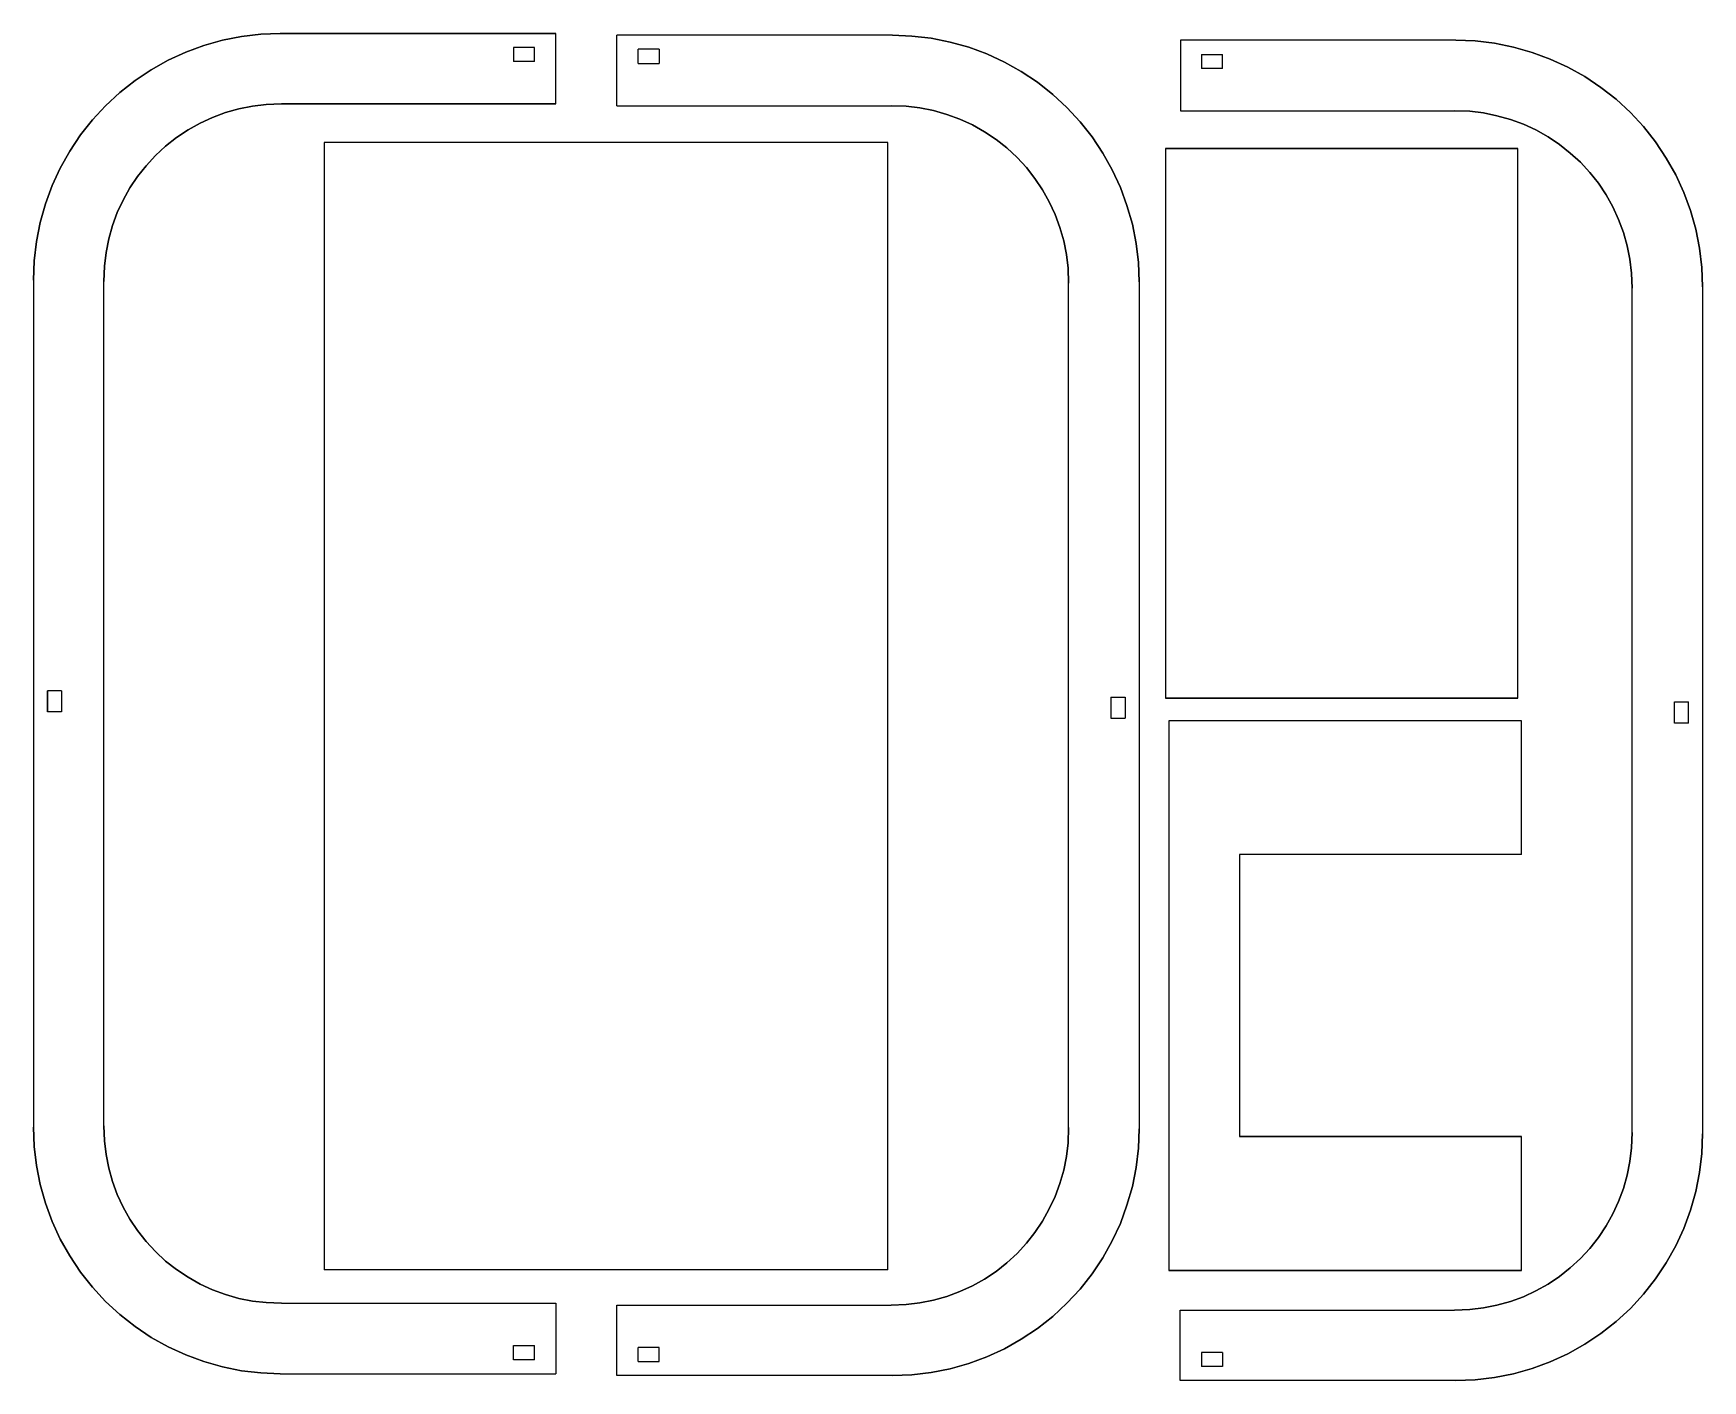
# Model space of a CAD drawing. Header units: millimetres. Extents: x 322 to 440, y -20 to 184.
# Drawn here: x 321.8 to 440.2, y 88.8 to 184.4 of the extents above; entities that cross this region are included whole.
import ezdxf

# ---------------------------------------------------------------- set-up
doc = ezdxf.new("R2010")
doc.units = ezdxf.units.MM
doc.header["$MEASUREMENT"] = 0
doc.layers.get('0').update_dxf_attribs({"linetype": 'CONTINUOUS'})

msp = doc.modelspace()

# ---------------------------------------------------------------- linework, layer by layer
at = {"color": 1}
for p, q in [((335.22, 183.93), (333.9, 183.55)), ((335.22, 183.93), (333.9, 183.55)), ((333.9, 183.55), (335.22, 183.93)), ((336.57, 184.19), (335.22, 183.93)), ((336.57, 184.19), (335.22, 183.93)), ((335.22, 183.93), (336.57, 184.19)), ((337.93, 184.35), (336.57, 184.19)), ((337.93, 184.35), (336.57, 184.19)), ((336.57, 184.19), (337.93, 184.35)), ((339.31, 184.41), (337.93, 184.35)), ((339.31, 184.41), (337.93, 184.35)), ((337.93, 184.35), (339.31, 184.41)), ((339.31, 184.41), (358.86, 184.41)), ((358.86, 184.41), (339.31, 184.41)), ((358.86, 179.41), (358.86, 184.41)), ((382.75, 184.28), (363.2, 184.28)), ((363.2, 179.28), (363.2, 184.28)), ((384.12, 184.22), (382.75, 184.28)), ((384.12, 184.22), (382.75, 184.28)), ((382.75, 184.28), (384.12, 184.22)), ((385.49, 184.06), (384.12, 184.22)), ((385.49, 184.06), (384.12, 184.22)), ((384.12, 184.22), (385.49, 184.06)), ((386.84, 183.79), (385.49, 184.06)), ((386.84, 183.79), (385.49, 184.06)), ((385.49, 184.06), (386.84, 183.79)), ((388.16, 183.42), (386.84, 183.79)), ((388.16, 183.42), (386.84, 183.79)), ((386.84, 183.79), (388.16, 183.42)), ((422.73, 183.92), (403.18, 183.92)), ((403.18, 183.92), (403.18, 178.92)), ((424.1, 183.87), (422.73, 183.92)), ((424.1, 183.87), (422.73, 183.92)), ((422.73, 183.92), (424.1, 183.87)), ((425.46, 183.71), (424.1, 183.87)), ((425.46, 183.71), (424.1, 183.87)), ((424.1, 183.87), (425.46, 183.71)), ((426.81, 183.44), (425.46, 183.71)), ((426.81, 183.44), (425.46, 183.71)), ((425.46, 183.71), (426.81, 183.44)), ((331.36, 182.5), (330.16, 181.83)), ((331.36, 182.5), (330.16, 181.83)), ((330.16, 181.83), (331.36, 182.5)), ((332.61, 183.08), (331.36, 182.5)), ((332.61, 183.08), (331.36, 182.5)), ((331.36, 182.5), (332.61, 183.08)), ((333.9, 183.55), (332.61, 183.08)), ((333.9, 183.55), (332.61, 183.08)), ((332.61, 183.08), (333.9, 183.55)), ((357.36, 183.41), (355.86, 183.41)), ((355.86, 183.41), (355.86, 182.41)), ((357.36, 182.41), (355.86, 182.41)), ((357.36, 182.41), (357.36, 183.41)), ((364.7, 182.28), (364.7, 183.28)), ((366.2, 183.28), (364.7, 183.28)), ((366.2, 183.28), (366.2, 182.28)), ((389.45, 182.95), (388.16, 183.42)), ((389.45, 182.95), (388.16, 183.42)), ((388.16, 183.42), (389.45, 182.95)), ((390.69, 182.37), (389.45, 182.95)), ((390.69, 182.37), (389.45, 182.95)), ((389.45, 182.95), (390.69, 182.37)), ((390.69, 182.37), (391.89, 181.7)), ((391.89, 181.7), (390.69, 182.37)), ((391.89, 181.7), (390.69, 182.37)), ((404.67, 182.92), (406.17, 182.92)), ((404.67, 182.92), (404.67, 181.92)), ((406.17, 181.92), (406.17, 182.92)), ((428.13, 183.06), (426.81, 183.44)), ((428.13, 183.06), (426.81, 183.44)), ((426.81, 183.44), (428.13, 183.06)), ((429.42, 182.59), (428.13, 183.06)), ((429.42, 182.59), (428.13, 183.06)), ((428.13, 183.06), (429.42, 182.59)), ((430.67, 182.01), (429.42, 182.59)), ((430.67, 182.01), (429.42, 182.59)), ((429.42, 182.59), (430.67, 182.01)), ((330.16, 181.83), (329.02, 181.07)), ((330.16, 181.83), (329.02, 181.07)), ((329.02, 181.07), (330.16, 181.83)), ((364.7, 182.28), (366.2, 182.28)), ((393.04, 180.94), (391.89, 181.7)), ((393.04, 180.94), (391.89, 181.7)), ((391.89, 181.7), (393.04, 180.94)), ((406.17, 181.92), (404.67, 181.92)), ((431.87, 181.34), (430.67, 182.01)), ((431.87, 181.34), (430.67, 182.01)), ((430.67, 182.01), (431.87, 181.34)), ((433.01, 180.58), (431.87, 181.34)), ((433.01, 180.58), (431.87, 181.34)), ((431.87, 181.34), (433.01, 180.58)), ((327.94, 180.22), (326.93, 179.28)), ((327.94, 180.22), (326.93, 179.28)), ((326.93, 179.28), (327.94, 180.22)), ((329.02, 181.07), (327.94, 180.22)), ((329.02, 181.07), (327.94, 180.22)), ((327.94, 180.22), (329.02, 181.07)), ((394.12, 180.08), (393.04, 180.94)), ((394.12, 180.08), (393.04, 180.94)), ((393.04, 180.94), (394.12, 180.08)), ((395.12, 179.15), (394.12, 180.08)), ((395.12, 179.15), (394.12, 180.08)), ((394.12, 180.08), (395.12, 179.15)), ((434.09, 179.73), (433.01, 180.58)), ((434.09, 179.73), (433.01, 180.58)), ((433.01, 180.58), (434.09, 179.73)), ((326.93, 179.28), (326, 178.27)), ((326.93, 179.28), (326, 178.27)), ((326, 178.27), (326.93, 179.28)), ((336.39, 179.06), (335.44, 178.79)), ((335.44, 178.79), (336.39, 179.06)), ((336.39, 179.06), (335.44, 178.79)), ((337.35, 179.25), (336.39, 179.06)), ((336.39, 179.06), (337.35, 179.25)), ((337.35, 179.25), (336.39, 179.06)), ((338.33, 179.37), (337.35, 179.25)), ((337.35, 179.25), (338.33, 179.37)), ((338.33, 179.37), (337.35, 179.25)), ((339.4, 179.41), (338.33, 179.37)), ((338.33, 179.37), (339.4, 179.41)), ((339.4, 179.41), (338.33, 179.37)), ((339.4, 179.41), (358.86, 179.41)), ((358.86, 179.41), (339.4, 179.41)), ((363.2, 179.28), (382.65, 179.28)), ((383.73, 179.24), (382.65, 179.28)), ((382.65, 179.28), (383.73, 179.24)), ((383.73, 179.24), (382.65, 179.28)), ((384.7, 179.12), (383.73, 179.24)), ((383.73, 179.24), (384.7, 179.12)), ((384.7, 179.12), (383.73, 179.24)), ((385.67, 178.93), (384.7, 179.12)), ((384.7, 179.12), (385.67, 178.93)), ((385.67, 178.93), (384.7, 179.12)), ((386.61, 178.66), (385.67, 178.93)), ((385.67, 178.93), (386.61, 178.66)), ((386.61, 178.66), (385.67, 178.93)), ((396.06, 178.14), (395.12, 179.15)), ((396.06, 178.14), (395.12, 179.15)), ((395.12, 179.15), (396.06, 178.14)), ((403.18, 178.92), (422.63, 178.92)), ((423.71, 178.88), (422.63, 178.92)), ((422.63, 178.92), (423.71, 178.88)), ((423.71, 178.88), (422.63, 178.92)), ((424.68, 178.76), (423.71, 178.88)), ((423.71, 178.88), (424.68, 178.76)), ((424.68, 178.76), (423.71, 178.88)), ((435.1, 178.8), (434.09, 179.73)), ((435.1, 178.8), (434.09, 179.73)), ((434.09, 179.73), (435.1, 178.8)), ((326, 178.27), (325.15, 177.2)), ((326, 178.27), (325.15, 177.2)), ((325.15, 177.2), (326, 178.27)), ((333.63, 178.04), (332.78, 177.56)), ((332.78, 177.56), (333.63, 178.04)), ((333.63, 178.04), (332.78, 177.56)), ((334.52, 178.45), (333.63, 178.04)), ((333.63, 178.04), (334.52, 178.45)), ((334.52, 178.45), (333.63, 178.04)), ((335.44, 178.79), (334.52, 178.45)), ((334.52, 178.45), (335.44, 178.79)), ((335.44, 178.79), (334.52, 178.45)), ((387.53, 178.32), (386.61, 178.66)), ((386.61, 178.66), (387.53, 178.32)), ((387.53, 178.32), (386.61, 178.66)), ((388.42, 177.91), (387.53, 178.32)), ((387.53, 178.32), (388.42, 177.91)), ((388.42, 177.91), (387.53, 178.32)), ((389.28, 177.43), (388.42, 177.91)), ((388.42, 177.91), (389.28, 177.43)), ((389.28, 177.43), (388.42, 177.91)), ((396.91, 177.06), (396.06, 178.14)), ((396.91, 177.06), (396.06, 178.14)), ((396.06, 178.14), (396.91, 177.06)), ((425.64, 178.57), (424.68, 178.76)), ((424.68, 178.76), (425.64, 178.57)), ((425.64, 178.57), (424.68, 178.76)), ((426.59, 178.31), (425.64, 178.57)), ((425.64, 178.57), (426.59, 178.31)), ((426.59, 178.31), (425.64, 178.57)), ((427.51, 177.97), (426.59, 178.31)), ((426.59, 178.31), (427.51, 177.97)), ((427.51, 177.97), (426.59, 178.31)), ((428.4, 177.56), (427.51, 177.97)), ((427.51, 177.97), (428.4, 177.56)), ((428.4, 177.56), (427.51, 177.97)), ((436.03, 177.79), (435.1, 178.8)), ((436.03, 177.79), (435.1, 178.8)), ((435.1, 178.8), (436.03, 177.79)), ((436.88, 176.71), (436.03, 177.79)), ((436.88, 176.71), (436.03, 177.79)), ((436.03, 177.79), (436.88, 176.71)), ((325.15, 177.2), (324.39, 176.05)), ((325.15, 177.2), (324.39, 176.05)), ((324.39, 176.05), (325.15, 177.2)), ((331.96, 177.02), (331.19, 176.41)), ((331.19, 176.41), (331.96, 177.02)), ((331.96, 177.02), (331.19, 176.41)), ((332.78, 177.56), (331.96, 177.02)), ((331.96, 177.02), (332.78, 177.56)), ((332.78, 177.56), (331.96, 177.02)), ((342.43, 176.67), (342.43, 96.67)), ((382.43, 176.67), (342.43, 176.67)), ((382.43, 96.67), (382.43, 176.67)), ((390.1, 176.89), (389.28, 177.43)), ((389.28, 177.43), (390.1, 176.89)), ((390.1, 176.89), (389.28, 177.43)), ((390.87, 176.28), (390.1, 176.89)), ((390.1, 176.89), (390.87, 176.28)), ((390.87, 176.28), (390.1, 176.89)), ((397.67, 175.92), (396.91, 177.06)), ((397.67, 175.92), (396.91, 177.06)), ((396.91, 177.06), (397.67, 175.92)), ((429.26, 177.08), (428.4, 177.56)), ((428.4, 177.56), (429.26, 177.08)), ((429.26, 177.08), (428.4, 177.56)), ((430.07, 176.53), (429.26, 177.08)), ((429.26, 177.08), (430.07, 176.53)), ((430.07, 176.53), (429.26, 177.08)), ((430.84, 175.92), (430.07, 176.53)), ((430.07, 176.53), (430.84, 175.92)), ((430.84, 175.92), (430.07, 176.53)), ((437.65, 175.56), (436.88, 176.71)), ((437.65, 175.56), (436.88, 176.71)), ((436.88, 176.71), (437.65, 175.56)), ((324.39, 176.05), (323.71, 174.85)), ((324.39, 176.05), (323.71, 174.85)), ((323.71, 174.85), (324.39, 176.05)), ((330.47, 175.74), (329.8, 175.02)), ((330.47, 175.74), (329.8, 175.02)), ((329.8, 175.02), (330.47, 175.74)), ((331.19, 176.41), (330.47, 175.74)), ((330.47, 175.74), (331.19, 176.41)), ((331.19, 176.41), (330.47, 175.74)), ((391.59, 175.61), (390.87, 176.28)), ((390.87, 176.28), (391.59, 175.61)), ((391.59, 175.61), (390.87, 176.28)), ((392.25, 174.89), (391.59, 175.61)), ((391.59, 175.61), (392.25, 174.89)), ((392.25, 174.89), (391.59, 175.61)), ((398.34, 174.72), (397.67, 175.92)), ((398.34, 174.72), (397.67, 175.92)), ((397.67, 175.92), (398.34, 174.72)), ((427.12, 176.23), (402.12, 176.23)), ((402.12, 176.23), (402.12, 137.23)), ((402.12, 176.23), (427.12, 176.23)), ((427.12, 137.23), (427.12, 176.23)), ((431.56, 175.26), (430.84, 175.92)), ((430.84, 175.92), (431.56, 175.26)), ((431.56, 175.26), (430.84, 175.92)), ((438.32, 174.37), (437.65, 175.56)), ((438.32, 174.37), (437.65, 175.56)), ((437.65, 175.56), (438.32, 174.37)), ((323.71, 174.85), (323.14, 173.61)), ((323.71, 174.85), (323.14, 173.61)), ((323.14, 173.61), (323.71, 174.85)), ((329.2, 174.25), (328.65, 173.44)), ((328.65, 173.44), (329.2, 174.25)), ((329.2, 174.25), (328.65, 173.44)), ((329.8, 175.02), (329.2, 174.25)), ((329.2, 174.25), (329.8, 175.02)), ((329.8, 175.02), (329.2, 174.25)), ((392.86, 174.12), (392.25, 174.89)), ((392.25, 174.89), (392.86, 174.12)), ((392.86, 174.12), (392.25, 174.89)), ((393.4, 173.31), (392.86, 174.12)), ((392.86, 174.12), (393.4, 173.31)), ((393.4, 173.31), (392.86, 174.12)), ((398.92, 173.47), (398.34, 174.72)), ((398.92, 173.47), (398.34, 174.72)), ((398.34, 174.72), (398.92, 173.47)), ((432.23, 174.54), (431.56, 175.26)), ((431.56, 175.26), (432.23, 174.54)), ((432.23, 174.54), (431.56, 175.26)), ((432.84, 173.77), (432.23, 174.54)), ((432.23, 174.54), (432.84, 173.77)), ((432.84, 173.77), (432.23, 174.54)), ((438.89, 173.12), (438.32, 174.37)), ((438.89, 173.12), (438.32, 174.37)), ((438.32, 174.37), (438.89, 173.12)), ((323.14, 173.61), (322.66, 172.32)), ((323.14, 173.61), (322.66, 172.32)), ((322.66, 172.32), (323.14, 173.61)), ((328.65, 173.44), (328.17, 172.58)), ((328.17, 172.58), (328.65, 173.44)), ((328.65, 173.44), (328.17, 172.58)), ((393.88, 172.45), (393.4, 173.31)), ((393.4, 173.31), (393.88, 172.45)), ((393.88, 172.45), (393.4, 173.31)), ((399.39, 172.19), (398.92, 173.47)), ((399.39, 172.19), (398.92, 173.47)), ((398.92, 173.47), (399.39, 172.19)), ((433.38, 172.95), (432.84, 173.77)), ((432.84, 173.77), (433.38, 172.95)), ((433.38, 172.95), (432.84, 173.77)), ((433.86, 172.09), (433.38, 172.95)), ((433.38, 172.95), (433.86, 172.09)), ((433.86, 172.09), (433.38, 172.95)), ((439.37, 171.83), (438.89, 173.12)), ((439.37, 171.83), (438.89, 173.12)), ((438.89, 173.12), (439.37, 171.83)), ((322.66, 172.32), (322.29, 170.99)), ((322.66, 172.32), (322.29, 170.99)), ((322.29, 170.99), (322.66, 172.32)), ((328.17, 172.58), (327.76, 171.69)), ((327.76, 171.69), (328.17, 172.58)), ((328.17, 172.58), (327.76, 171.69)), ((394.3, 171.56), (393.88, 172.45)), ((393.88, 172.45), (394.3, 171.56)), ((394.3, 171.56), (393.88, 172.45)), ((399.77, 170.86), (399.39, 172.19)), ((399.77, 170.86), (399.39, 172.19)), ((399.39, 172.19), (399.77, 170.86)), ((434.27, 171.2), (433.86, 172.09)), ((433.86, 172.09), (434.27, 171.2)), ((434.27, 171.2), (433.86, 172.09)), ((439.74, 170.51), (439.37, 171.83)), ((439.74, 170.51), (439.37, 171.83)), ((439.37, 171.83), (439.74, 170.51)), ((322.29, 170.99), (322.02, 169.65)), ((322.29, 170.99), (322.02, 169.65)), ((322.02, 169.65), (322.29, 170.99)), ((327.42, 170.77), (327.16, 169.83)), ((327.16, 169.83), (327.42, 170.77)), ((327.42, 170.77), (327.16, 169.83)), ((327.76, 171.69), (327.42, 170.77)), ((327.42, 170.77), (327.76, 171.69)), ((327.76, 171.69), (327.42, 170.77)), ((394.63, 170.64), (394.3, 171.56)), ((394.3, 171.56), (394.63, 170.64)), ((394.63, 170.64), (394.3, 171.56)), ((394.9, 169.69), (394.63, 170.64)), ((394.63, 170.64), (394.9, 169.69)), ((394.9, 169.69), (394.63, 170.64)), ((400.03, 169.51), (399.77, 170.86)), ((400.03, 169.51), (399.77, 170.86)), ((399.77, 170.86), (400.03, 169.51)), ((434.61, 170.28), (434.27, 171.2)), ((434.27, 171.2), (434.61, 170.28)), ((434.61, 170.28), (434.27, 171.2)), ((322.02, 169.65), (321.86, 168.28)), ((322.02, 169.65), (321.86, 168.28)), ((321.86, 168.28), (322.02, 169.65)), ((327.16, 169.83), (326.96, 168.86)), ((326.96, 168.86), (327.16, 169.83)), ((327.16, 169.83), (326.96, 168.86)), ((395.09, 168.73), (394.9, 169.69)), ((394.9, 169.69), (395.09, 168.73)), ((395.09, 168.73), (394.9, 169.69)), ((400.2, 168.15), (400.03, 169.51)), ((400.2, 168.15), (400.03, 169.51)), ((400.03, 169.51), (400.2, 168.15)), ((434.88, 169.34), (434.61, 170.28)), ((434.61, 170.28), (434.88, 169.34)), ((434.88, 169.34), (434.61, 170.28)), ((440.01, 169.16), (439.74, 170.51)), ((440.01, 169.16), (439.74, 170.51)), ((439.74, 170.51), (440.01, 169.16)), ((321.86, 168.28), (321.81, 166.91)), ((321.86, 168.28), (321.81, 166.91)), ((321.81, 166.91), (321.86, 168.28)), ((326.96, 168.86), (326.85, 167.89)), ((326.85, 167.89), (326.96, 168.86)), ((326.96, 168.86), (326.85, 167.89)), ((395.21, 167.76), (395.09, 168.73)), ((395.09, 168.73), (395.21, 167.76)), ((395.21, 167.76), (395.09, 168.73)), ((435.07, 168.38), (434.88, 169.34)), ((434.88, 169.34), (435.07, 168.38)), ((435.07, 168.38), (434.88, 169.34)), ((435.18, 167.4), (435.07, 168.38)), ((435.07, 168.38), (435.18, 167.4)), ((435.18, 167.4), (435.07, 168.38)), ((440.17, 167.79), (440.01, 169.16)), ((440.17, 167.79), (440.01, 169.16)), ((440.01, 169.16), (440.17, 167.79)), ((326.85, 167.89), (326.81, 166.81)), ((326.81, 166.81), (326.85, 167.89)), ((326.85, 167.89), (326.81, 166.81)), ((395.25, 166.68), (395.21, 167.76)), ((395.21, 167.76), (395.25, 166.68)), ((395.25, 166.68), (395.21, 167.76)), ((400.25, 166.78), (400.2, 168.15)), ((400.25, 166.78), (400.2, 168.15)), ((400.2, 168.15), (400.25, 166.78)), ((435.23, 166.32), (435.18, 167.4)), ((435.18, 167.4), (435.23, 166.32)), ((435.23, 166.32), (435.18, 167.4)), ((440.23, 166.42), (440.17, 167.79)), ((440.23, 166.42), (440.17, 167.79)), ((440.17, 167.79), (440.23, 166.42)), ((321.81, 166.91), (321.81, 106.8)), ((321.81, 166.91), (321.81, 106.8)), ((326.81, 106.9), (326.81, 166.81)), ((395.25, 106.77), (395.25, 166.68)), ((400.25, 166.78), (400.25, 106.67)), ((435.23, 106.41), (435.23, 166.32)), ((440.23, 166.42), (440.23, 106.32)), ((323.81, 137.76), (322.81, 137.76)), ((322.81, 136.26), (322.81, 137.76)), ((322.81, 137.76), (322.81, 136.26)), ((323.81, 137.76), (323.81, 136.26)), ((323.81, 136.26), (322.81, 136.26)), ((398.25, 137.32), (398.25, 135.82)), ((398.25, 137.32), (399.25, 137.32)), ((399.25, 137.32), (399.25, 135.82)), ((402.12, 137.23), (427.12, 137.23)), ((427.12, 137.23), (402.12, 137.23)), ((438.23, 135.47), (438.23, 136.97)), ((438.23, 136.97), (439.23, 136.97)), ((439.23, 135.47), (439.23, 136.97)), ((398.25, 135.82), (399.25, 135.82)), ((427.37, 135.64), (402.37, 135.64)), ((402.37, 135.64), (402.37, 96.64)), ((427.37, 135.64), (402.37, 135.64)), ((427.37, 126.14), (427.37, 135.64)), ((439.23, 135.47), (438.23, 135.47)), ((407.37, 126.14), (407.37, 106.14)), ((427.37, 126.14), (407.37, 126.14)), ((427.37, 126.14), (407.37, 126.14)), ((321.81, 106.8), (321.86, 105.43)), ((321.81, 106.8), (321.86, 105.43)), ((321.86, 105.43), (321.81, 106.8)), ((326.81, 106.9), (326.85, 105.82)), ((326.85, 105.82), (326.81, 106.9)), ((326.81, 106.9), (326.85, 105.82)), ((395.21, 105.69), (395.25, 106.77)), ((395.25, 106.77), (395.21, 105.69)), ((395.21, 105.69), (395.25, 106.77)), ((400.2, 105.3), (400.25, 106.67)), ((400.2, 105.3), (400.25, 106.67)), ((400.25, 106.67), (400.2, 105.3)), ((321.86, 105.43), (322.02, 104.07)), ((321.86, 105.43), (322.02, 104.07)), ((322.02, 104.07), (321.86, 105.43)), ((326.85, 105.82), (326.96, 104.85)), ((326.96, 104.85), (326.85, 105.82)), ((326.85, 105.82), (326.96, 104.85)), ((395.09, 104.72), (395.21, 105.69)), ((395.21, 105.69), (395.09, 104.72)), ((395.09, 104.72), (395.21, 105.69)), ((427.37, 106.14), (407.37, 106.14)), ((407.37, 106.14), (427.37, 106.14)), ((427.37, 96.64), (427.37, 106.14)), ((435.18, 105.33), (435.23, 106.41)), ((435.23, 106.41), (435.18, 105.33)), ((435.18, 105.33), (435.23, 106.41)), ((440.17, 104.94), (440.23, 106.32)), ((440.17, 104.94), (440.23, 106.32)), ((440.23, 106.32), (440.17, 104.94)), ((326.96, 104.85), (327.16, 103.89)), ((327.16, 103.89), (326.96, 104.85)), ((326.96, 104.85), (327.16, 103.89)), ((394.9, 103.75), (395.09, 104.72)), ((395.09, 104.72), (394.9, 103.75)), ((394.9, 103.75), (395.09, 104.72)), ((400.03, 103.93), (400.2, 105.3)), ((400.03, 103.93), (400.2, 105.3)), ((400.2, 105.3), (400.03, 103.93)), ((434.88, 103.4), (435.07, 104.36)), ((435.07, 104.36), (434.88, 103.4)), ((434.88, 103.4), (435.07, 104.36)), ((435.07, 104.36), (435.18, 105.33)), ((435.18, 105.33), (435.07, 104.36)), ((435.07, 104.36), (435.18, 105.33)), ((440.01, 103.58), (440.17, 104.94)), ((440.01, 103.58), (440.17, 104.94)), ((440.17, 104.94), (440.01, 103.58)), ((322.02, 104.07), (322.29, 102.72)), ((322.02, 104.07), (322.29, 102.72)), ((322.29, 102.72), (322.02, 104.07)), ((327.16, 103.89), (327.42, 102.94)), ((327.42, 102.94), (327.16, 103.89)), ((327.16, 103.89), (327.42, 102.94)), ((394.63, 102.81), (394.9, 103.75)), ((394.9, 103.75), (394.63, 102.81)), ((394.63, 102.81), (394.9, 103.75)), ((399.77, 102.59), (400.03, 103.93)), ((399.77, 102.59), (400.03, 103.93)), ((400.03, 103.93), (399.77, 102.59)), ((434.61, 102.45), (434.88, 103.4)), ((434.88, 103.4), (434.61, 102.45)), ((434.61, 102.45), (434.88, 103.4)), ((439.74, 102.23), (440.01, 103.58)), ((439.74, 102.23), (440.01, 103.58)), ((440.01, 103.58), (439.74, 102.23)), ((322.29, 102.72), (322.66, 101.4)), ((322.29, 102.72), (322.66, 101.4)), ((322.66, 101.4), (322.29, 102.72)), ((327.42, 102.94), (327.76, 102.02)), ((327.76, 102.02), (327.42, 102.94)), ((327.42, 102.94), (327.76, 102.02)), ((327.76, 102.02), (328.17, 101.13)), ((328.17, 101.13), (327.76, 102.02)), ((327.76, 102.02), (328.17, 101.13)), ((393.88, 101), (394.3, 101.89)), ((394.3, 101.89), (393.88, 101)), ((393.88, 101), (394.3, 101.89)), ((394.3, 101.89), (394.63, 102.81)), ((394.63, 102.81), (394.3, 101.89)), ((394.3, 101.89), (394.63, 102.81)), ((399.39, 101.26), (399.77, 102.59)), ((399.39, 101.26), (399.77, 102.59)), ((399.77, 102.59), (399.39, 101.26)), ((434.61, 102.45), (434.27, 101.53)), ((434.27, 101.53), (434.61, 102.45)), ((434.27, 101.53), (434.61, 102.45)), ((439.37, 100.91), (439.74, 102.23)), ((439.37, 100.91), (439.74, 102.23)), ((439.74, 102.23), (439.37, 100.91)), ((322.66, 101.4), (323.14, 100.11)), ((322.66, 101.4), (323.14, 100.11)), ((323.14, 100.11), (322.66, 101.4)), ((328.17, 101.13), (328.65, 100.27)), ((328.65, 100.27), (328.17, 101.13)), ((328.17, 101.13), (328.65, 100.27)), ((393.4, 100.14), (393.88, 101)), ((393.4, 100.14), (393.88, 101)), ((393.88, 101), (393.4, 100.14)), ((398.92, 99.97), (399.39, 101.26)), ((398.92, 99.97), (399.39, 101.26)), ((399.39, 101.26), (398.92, 99.97)), ((433.86, 100.64), (434.27, 101.53)), ((434.27, 101.53), (433.86, 100.64)), ((433.86, 100.64), (434.27, 101.53)), ((438.89, 99.62), (439.37, 100.91)), ((438.89, 99.62), (439.37, 100.91)), ((439.37, 100.91), (438.89, 99.62)), ((323.14, 100.11), (323.71, 98.86)), ((323.14, 100.11), (323.71, 98.86)), ((323.71, 98.86), (323.14, 100.11)), ((328.65, 100.27), (329.2, 99.46)), ((329.2, 99.46), (328.65, 100.27)), ((328.65, 100.27), (329.2, 99.46)), ((392.86, 99.33), (393.4, 100.14)), ((393.4, 100.14), (392.86, 99.33)), ((392.86, 99.33), (393.4, 100.14)), ((398.34, 98.73), (398.92, 99.97)), ((398.34, 98.73), (398.92, 99.97)), ((398.92, 99.97), (398.34, 98.73)), ((432.84, 98.97), (433.38, 99.79)), ((433.38, 99.79), (432.84, 98.97)), ((432.84, 98.97), (433.38, 99.79)), ((433.38, 99.79), (433.86, 100.64)), ((433.86, 100.64), (433.38, 99.79)), ((433.38, 99.79), (433.86, 100.64)), ((438.32, 98.37), (438.89, 99.62)), ((438.32, 98.37), (438.89, 99.62)), ((438.89, 99.62), (438.32, 98.37)), ((323.71, 98.86), (324.39, 97.66)), ((323.71, 98.86), (324.39, 97.66)), ((324.39, 97.66), (323.71, 98.86)), ((329.2, 99.46), (329.8, 98.69)), ((329.8, 98.69), (329.2, 99.46)), ((329.2, 99.46), (329.8, 98.69)), ((329.8, 98.69), (330.47, 97.97)), ((330.47, 97.97), (329.8, 98.69)), ((329.8, 98.69), (330.47, 97.97)), ((391.59, 97.84), (392.25, 98.56)), ((392.25, 98.56), (391.59, 97.84)), ((391.59, 97.84), (392.25, 98.56)), ((392.25, 98.56), (392.86, 99.33)), ((392.86, 99.33), (392.25, 98.56)), ((392.25, 98.56), (392.86, 99.33)), ((397.67, 97.53), (398.34, 98.73)), ((397.67, 97.53), (398.34, 98.73)), ((398.34, 98.73), (397.67, 97.53)), ((432.23, 98.2), (432.84, 98.97)), ((432.84, 98.97), (432.23, 98.2)), ((432.23, 98.2), (432.84, 98.97)), ((437.65, 97.17), (438.32, 98.37)), ((437.65, 97.17), (438.32, 98.37)), ((438.32, 98.37), (437.65, 97.17)), ((324.39, 97.66), (325.15, 96.52)), ((324.39, 97.66), (325.15, 96.52)), ((325.15, 96.52), (324.39, 97.66)), ((330.47, 97.97), (331.19, 97.3)), ((331.19, 97.3), (330.47, 97.97)), ((330.47, 97.97), (331.19, 97.3)), ((331.19, 97.3), (331.96, 96.69)), ((331.96, 96.69), (331.19, 97.3)), ((331.19, 97.3), (331.96, 96.69)), ((390.1, 96.56), (390.87, 97.17)), ((390.87, 97.17), (390.1, 96.56)), ((390.1, 96.56), (390.87, 97.17)), ((390.87, 97.17), (391.59, 97.84)), ((391.59, 97.84), (390.87, 97.17)), ((390.87, 97.17), (391.59, 97.84)), ((396.91, 96.39), (397.67, 97.53)), ((396.91, 96.39), (397.67, 97.53)), ((397.67, 97.53), (396.91, 96.39)), ((430.84, 96.81), (431.56, 97.48)), ((431.56, 97.48), (430.84, 96.81)), ((430.84, 96.81), (431.56, 97.48)), ((431.56, 97.48), (432.23, 98.2)), ((432.23, 98.2), (431.56, 97.48)), ((431.56, 97.48), (432.23, 98.2)), ((436.88, 96.03), (437.65, 97.17)), ((436.88, 96.03), (437.65, 97.17)), ((437.65, 97.17), (436.88, 96.03)), ((325.15, 96.52), (326, 95.44)), ((325.15, 96.52), (326, 95.44)), ((326, 95.44), (325.15, 96.52)), ((331.96, 96.69), (332.78, 96.15)), ((332.78, 96.15), (331.96, 96.69)), ((331.96, 96.69), (332.78, 96.15)), ((332.78, 96.15), (333.63, 95.67)), ((333.63, 95.67), (332.78, 96.15)), ((332.78, 96.15), (333.63, 95.67)), ((382.43, 96.67), (342.43, 96.67)), ((388.42, 95.54), (389.28, 96.02)), ((389.28, 96.02), (388.42, 95.54)), ((388.42, 95.54), (389.28, 96.02)), ((389.28, 96.02), (390.1, 96.56)), ((390.1, 96.56), (389.28, 96.02)), ((389.28, 96.02), (390.1, 96.56)), ((396.06, 95.31), (396.91, 96.39)), ((396.06, 95.31), (396.91, 96.39)), ((396.91, 96.39), (396.06, 95.31)), ((402.37, 96.64), (427.37, 96.64)), ((427.37, 96.64), (402.37, 96.64)), ((429.26, 95.66), (430.07, 96.21)), ((430.07, 96.21), (429.26, 95.66)), ((429.26, 95.66), (430.07, 96.21)), ((430.07, 96.21), (430.84, 96.81)), ((430.84, 96.81), (430.07, 96.21)), ((430.07, 96.21), (430.84, 96.81)), ((436.03, 94.95), (436.88, 96.03)), ((436.03, 94.95), (436.88, 96.03)), ((436.88, 96.03), (436.03, 94.95)), ((326, 95.44), (326.93, 94.43)), ((326, 95.44), (326.93, 94.43)), ((326.93, 94.43), (326, 95.44)), ((334.52, 95.26), (333.63, 95.67)), ((333.63, 95.67), (334.52, 95.26)), ((333.63, 95.67), (334.52, 95.26)), ((334.52, 95.26), (335.44, 94.92)), ((335.44, 94.92), (334.52, 95.26)), ((334.52, 95.26), (335.44, 94.92)), ((335.44, 94.92), (336.39, 94.65)), ((336.39, 94.65), (335.44, 94.92)), ((335.44, 94.92), (336.39, 94.65)), ((385.67, 94.52), (386.61, 94.79)), ((386.61, 94.79), (385.67, 94.52)), ((385.67, 94.52), (386.61, 94.79)), ((386.61, 94.79), (387.53, 95.13)), ((387.53, 95.13), (386.61, 94.79)), ((386.61, 94.79), (387.53, 95.13)), ((387.53, 95.13), (388.42, 95.54)), ((388.42, 95.54), (387.53, 95.13)), ((387.53, 95.13), (388.42, 95.54)), ((395.12, 94.3), (396.06, 95.31)), ((395.12, 94.3), (396.06, 95.31)), ((396.06, 95.31), (395.12, 94.3)), ((426.59, 94.43), (427.51, 94.77)), ((427.51, 94.77), (426.59, 94.43)), ((426.59, 94.43), (427.51, 94.77)), ((427.51, 94.77), (428.4, 95.18)), ((428.4, 95.18), (427.51, 94.77)), ((427.51, 94.77), (428.4, 95.18)), ((428.4, 95.18), (429.26, 95.66)), ((429.26, 95.66), (428.4, 95.18)), ((428.4, 95.18), (429.26, 95.66)), ((435.1, 93.94), (436.03, 94.95)), ((435.1, 93.94), (436.03, 94.95)), ((436.03, 94.95), (435.1, 93.94)), ((326.93, 94.43), (327.94, 93.5)), ((326.93, 94.43), (327.94, 93.5)), ((327.94, 93.5), (326.93, 94.43)), ((336.39, 94.65), (337.35, 94.46)), ((337.35, 94.46), (336.39, 94.65)), ((336.39, 94.65), (337.35, 94.46)), ((337.35, 94.46), (338.33, 94.35)), ((338.33, 94.35), (337.35, 94.46)), ((337.35, 94.46), (338.33, 94.35)), ((338.33, 94.35), (339.4, 94.3)), ((339.4, 94.3), (338.33, 94.35)), ((338.33, 94.35), (339.4, 94.3)), ((339.4, 94.3), (358.86, 94.3)), ((339.41, 94.3), (358.86, 94.3)), ((358.86, 94.3), (358.86, 89.3)), ((363.2, 94.17), (382.65, 94.17)), ((363.2, 89.17), (363.2, 94.17)), ((382.65, 94.17), (383.73, 94.21)), ((383.73, 94.21), (382.65, 94.17)), ((382.65, 94.17), (383.73, 94.21)), ((383.73, 94.21), (384.7, 94.33)), ((384.7, 94.33), (383.73, 94.21)), ((383.73, 94.21), (384.7, 94.33)), ((385.67, 94.52), (384.7, 94.33)), ((384.7, 94.33), (385.67, 94.52)), ((384.7, 94.33), (385.67, 94.52)), ((394.12, 93.36), (395.12, 94.3)), ((394.12, 93.36), (395.12, 94.3)), ((395.12, 94.3), (394.12, 93.36)), ((403.17, 88.82), (403.17, 93.81)), ((403.17, 93.81), (422.63, 93.81)), ((422.63, 93.81), (423.71, 93.86)), ((423.71, 93.86), (422.63, 93.81)), ((422.63, 93.81), (423.71, 93.86)), ((423.71, 93.86), (424.68, 93.97)), ((424.68, 93.97), (423.71, 93.86)), ((423.71, 93.86), (424.68, 93.97)), ((424.68, 93.97), (425.64, 94.16)), ((425.64, 94.16), (424.68, 93.97)), ((424.68, 93.97), (425.64, 94.16)), ((425.64, 94.16), (426.59, 94.43)), ((426.59, 94.43), (425.64, 94.16)), ((425.64, 94.16), (426.59, 94.43)), ((434.09, 93.01), (435.1, 93.94)), ((434.09, 93.01), (435.1, 93.94)), ((435.1, 93.94), (434.09, 93.01)), ((327.94, 93.5), (329.02, 92.65)), ((327.94, 93.5), (329.02, 92.65)), ((329.02, 92.65), (327.94, 93.5)), ((329.02, 92.65), (330.16, 91.88)), ((329.02, 92.65), (330.16, 91.88)), ((330.16, 91.88), (329.02, 92.65)), ((391.89, 91.75), (393.04, 92.51)), ((391.89, 91.75), (393.04, 92.51)), ((393.04, 92.51), (391.89, 91.75)), ((393.04, 92.51), (394.12, 93.36)), ((393.04, 92.51), (394.12, 93.36)), ((394.12, 93.36), (393.04, 92.51)), ((433.01, 92.16), (434.09, 93.01)), ((433.01, 92.16), (434.09, 93.01)), ((434.09, 93.01), (433.01, 92.16)), ((330.16, 91.88), (331.36, 91.21)), ((330.16, 91.88), (331.36, 91.21)), ((331.36, 91.21), (330.16, 91.88)), ((331.36, 91.21), (332.61, 90.64)), ((331.36, 91.21), (332.61, 90.64)), ((332.61, 90.64), (331.36, 91.21)), ((355.86, 90.3), (355.86, 91.3)), ((355.86, 91.3), (357.36, 91.3)), ((357.36, 90.3), (357.36, 91.3)), ((390.69, 91.08), (391.89, 91.75)), ((390.69, 91.08), (391.89, 91.75)), ((391.89, 91.75), (390.69, 91.08)), ((430.67, 90.72), (431.87, 91.39)), ((430.67, 90.72), (431.87, 91.39)), ((431.87, 91.39), (430.67, 90.72)), ((431.87, 91.39), (433.01, 92.16)), ((431.87, 91.39), (433.01, 92.16)), ((433.01, 92.16), (431.87, 91.39)), ((332.61, 90.64), (333.9, 90.16)), ((332.61, 90.64), (333.9, 90.16)), ((333.9, 90.16), (332.61, 90.64)), ((333.9, 90.16), (335.22, 89.79)), ((333.9, 90.16), (335.22, 89.79)), ((335.22, 89.79), (333.9, 90.16)), ((357.36, 90.3), (355.86, 90.3)), ((366.2, 91.17), (364.7, 91.17)), ((364.7, 90.17), (364.7, 91.17)), ((364.7, 90.17), (366.2, 90.17)), ((366.2, 90.17), (366.2, 91.17)), ((386.84, 89.65), (388.16, 90.03)), ((386.84, 89.65), (388.16, 90.03)), ((388.16, 90.03), (386.84, 89.65)), ((388.16, 90.03), (389.45, 90.5)), ((388.16, 90.03), (389.45, 90.5)), ((389.45, 90.5), (388.16, 90.03)), ((389.45, 90.5), (390.69, 91.08)), ((389.45, 90.5), (390.69, 91.08)), ((390.69, 91.08), (389.45, 90.5)), ((404.67, 90.82), (404.67, 89.82)), ((406.17, 90.82), (404.67, 90.82)), ((406.17, 90.82), (406.17, 89.81)), ((428.13, 89.67), (429.42, 90.15)), ((428.13, 89.67), (429.42, 90.15)), ((429.42, 90.15), (428.13, 89.67)), ((429.42, 90.15), (430.67, 90.72)), ((429.42, 90.15), (430.67, 90.72)), ((430.67, 90.72), (429.42, 90.15)), ((335.22, 89.79), (336.57, 89.52)), ((335.22, 89.79), (336.57, 89.52)), ((336.57, 89.52), (335.22, 89.79)), ((336.57, 89.52), (337.93, 89.36)), ((336.57, 89.52), (337.93, 89.36)), ((337.93, 89.36), (336.57, 89.52)), ((337.93, 89.36), (339.31, 89.3)), ((337.93, 89.36), (339.31, 89.3)), ((339.31, 89.3), (337.93, 89.36)), ((339.31, 89.3), (358.86, 89.3)), ((339.31, 89.3), (358.86, 89.3)), ((382.75, 89.17), (363.2, 89.17)), ((382.75, 89.17), (384.12, 89.23)), ((382.75, 89.17), (384.12, 89.23)), ((384.12, 89.23), (382.75, 89.17)), ((384.12, 89.23), (385.49, 89.39)), ((384.12, 89.23), (385.49, 89.39)), ((385.49, 89.39), (384.12, 89.23)), ((386.84, 89.66), (385.49, 89.39)), ((385.49, 89.39), (386.84, 89.65)), ((385.49, 89.39), (386.84, 89.65)), ((406.17, 89.82), (404.67, 89.82)), ((422.73, 88.82), (424.1, 88.87)), ((422.73, 88.82), (424.1, 88.87)), ((424.1, 88.87), (422.73, 88.82)), ((424.1, 88.87), (425.46, 89.03)), ((424.1, 88.87), (425.46, 89.03)), ((425.46, 89.03), (424.1, 88.87)), ((425.46, 89.03), (426.81, 89.3)), ((425.46, 89.03), (426.81, 89.3)), ((426.81, 89.3), (425.46, 89.03)), ((426.81, 89.3), (428.13, 89.67)), ((426.81, 89.3), (428.13, 89.67)), ((428.13, 89.67), (426.81, 89.3)), ((422.73, 88.82), (403.17, 88.82))]:
    msp.add_line(p, q, dxfattribs=at)

doc.saveas('drawing.dxf')
